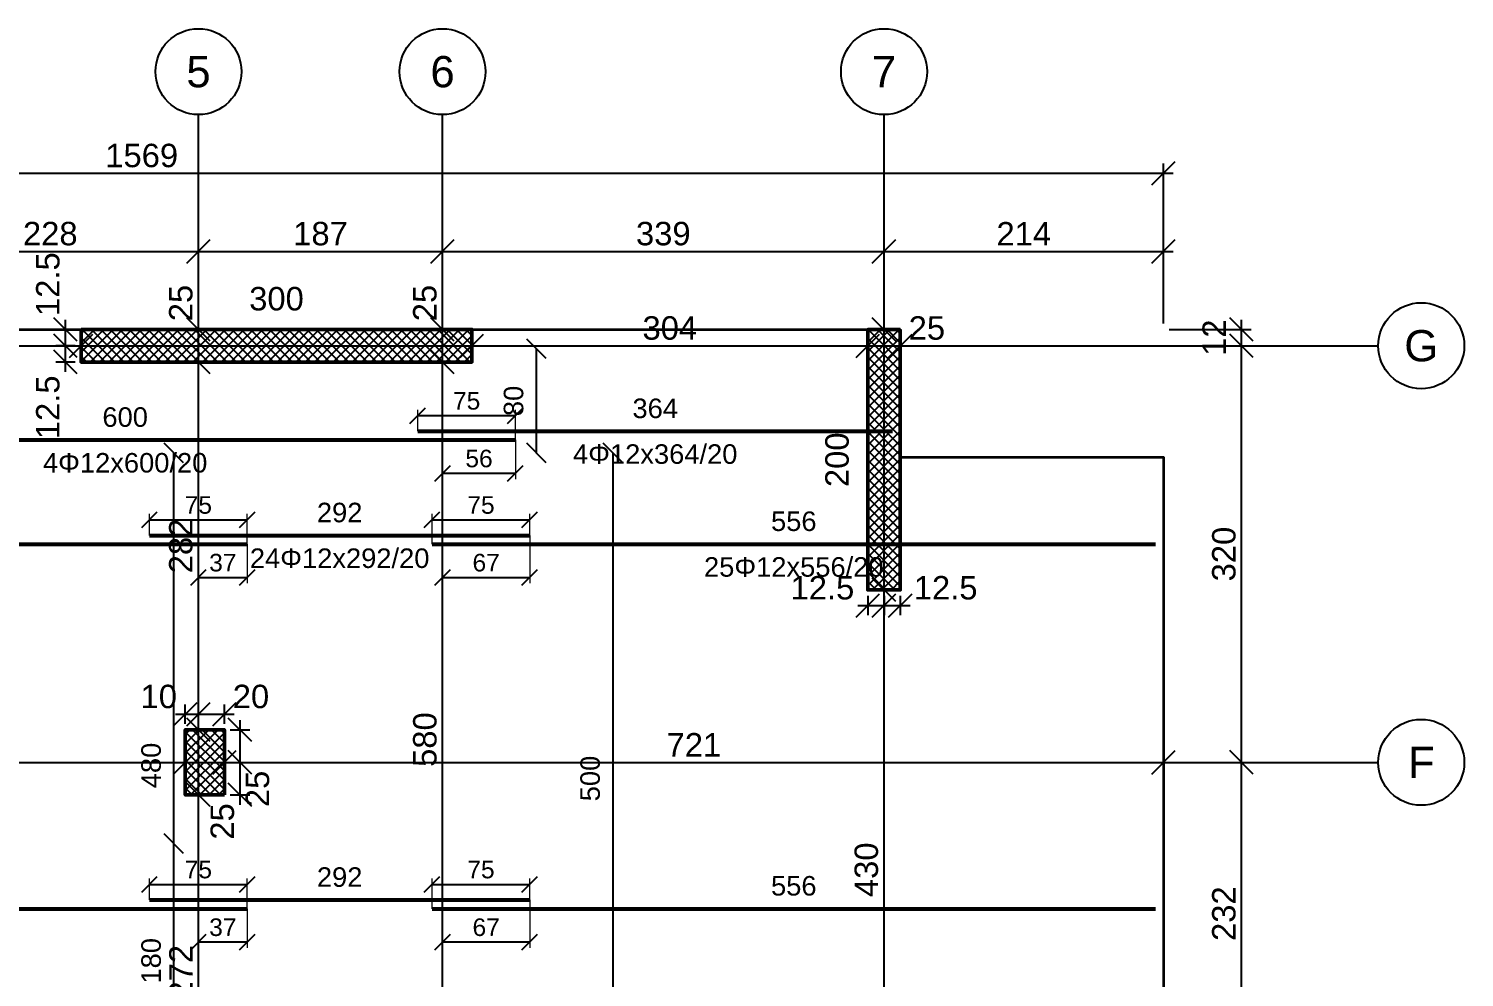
# Model space of a CAD drawing. Header units: millimetres. Extents: x -231 to 4719, y -2977 to 4533.
# Drawn here: x 698 to 1800, y 1070 to 1798 of the extents above; entities that cross this region are included whole.
import ezdxf
from ezdxf.enums import TextEntityAlignment as Align

# ---------------------------------------------------------------- set-up
doc = ezdxf.new("R2010")
doc.units = ezdxf.units.MM
for name, color, linetype, lineweight in [('COLUMN', 4, 'Continuous', 50), ('SLAB', 3, 'Continuous', 35), ('WALL', 1, 'Continuous', 50)]:
    doc.layers.add(name, color=color, linetype=linetype, lineweight=lineweight)
for name, color, linetype in [('FW_AXIS', 7, 'Continuous'), ('FW_COLUMN_HATCH', 8, 'Continuous'), ('FW_DIM', 7, 'Continuous'), ('FW_WALL_HATCH', 8, 'Continuous'), ('REB_BOT_MESH_X', 5, 'Continuous'), ('REB_BOT_MESH_X_AXDIM', 5, 'Continuous'), ('REB_BOT_MESH_X_LAP', 5, 'Continuous'), ('REB_BOT_MESH_X_RANGE', 5, 'Continuous'), ('REB_BOT_MESH_X_TEXT', 5, 'Continuous')]:
    doc.layers.add(name, color=color, linetype=linetype)
doc.styles.add('REBAR_TXT', font='arial.ttf')
doc.styles.get("Standard").update_dxf_attribs({"font": 'arial.ttf'})
doc.dimstyles.new('FW_DIM', dxfattribs={"dimtxt": 18, "dimasz": 9, "dimexe": 7.5, "dimexo": 4.5, "dimgap": 4.5, "dimtad": 1, "dimdec": 0, "dimtxsty": 'Standard', "dimtsz": 9, "dimcen": 2.5, "dimdle": 7.5, "dimclrd": 256, "dimclre": 256, "dimclrt": 7, "dimazin": 3, "dimtfac": 1, "dimtmove": 2, "dimatfit": 3})
doc.dimstyles.new('REBAR LAP', dxfattribs={"dimtxt": 13.5, "dimasz": 2.5, "dimexe": 4.5, "dimexo": 0, "dimgap": 4.5, "dimtad": 1, "dimdec": 0, "dimtxsty": 'Standard', "dimtsz": 6, "dimcen": 2.5, "dimclrd": 6, "dimclre": 6, "dimclrt": 7, "dimazin": 3, "dimtfac": 1, "dimtmove": 2, "dimatfit": 3, "dimlwd": 25, "dimlwe": 18})
doc.dimstyles.new('REBAR M-200', dxfattribs={"dimtxt": 15, "dimasz": 15, "dimexe": 25, "dimexo": 12.5, "dimgap": 10, "dimtad": 1, "dimdec": 0, "dimtxsty": 'Standard', "dimblk": 'NONE', "dimcen": 50, "dimse1": 1, "dimse2": 1, "dimclrd": 6, "dimclre": 6, "dimclrt": 7, "dimazin": 3, "dimtfac": 1, "dimtmove": 2, "dimatfit": 3, "dimldrblk": 'NONE', "dimlwd": 53})
doc.dimstyles.new('REBAR RANGE', dxfattribs={"dimtxt": 15, "dimasz": 2.5, "dimexe": 0, "dimexo": 0, "dimgap": 10, "dimtad": 1, "dimdec": 0, "dimtxsty": 'Standard', "dimtsz": 7.5, "dimcen": 2.5, "dimse1": 1, "dimse2": 1, "dimclrd": 6, "dimclre": 6, "dimclrt": 7, "dimazin": 3, "dimtfac": 1, "dimtmove": 2, "dimatfit": 3, "dimlwd": 25})

# ---------------------------------------------------------------- blocks, each defined once
blk = doc.blocks.new('*D190')
at = {"color": 6, "lineweight": 53}
blk.add_line((271, 1402.4), (865.5, 1402.4), dxfattribs=at)
at = {"layer": 'Defpoints'}
for p in [(271, 1402.4), (271, 1402.4), (865.5, 1402.4)]:
    blk.add_point(p, dxfattribs=at)
at = {"layer": 'REB_BOT_MESH_X', "color": 7, "insert": (568.2, 1419.9), "char_height": 15, "attachment_point": 5}
blk.add_mtext('594', dxfattribs=at)
blk = doc.blocks.new('_NONE')
blk = doc.blocks.new('*D191')
at = {"color": 6, "lineweight": 53}
blk.add_line((790.5, 1409.1), (1082.5, 1409.1), dxfattribs=at)
at = {"layer": 'Defpoints'}
for p in [(790.5, 1409.1), (790.5, 1409.1), (1082.5, 1409.1)]:
    blk.add_point(p, dxfattribs=at)
at = {"layer": 'REB_BOT_MESH_X', "color": 7, "insert": (936.5, 1426.6), "char_height": 15, "attachment_point": 5}
blk.add_mtext('292', dxfattribs=at)
blk = doc.blocks.new('*D192')
at = {"color": 6, "lineweight": 53}
blk.add_line((1007.5, 1402.4), (1563, 1402.4), dxfattribs=at)
at = {"layer": 'Defpoints'}
for p in [(1007.5, 1402.4), (1007.5, 1402.4), (1563, 1402.4)]:
    blk.add_point(p, dxfattribs=at)
at = {"layer": 'REB_BOT_MESH_X', "color": 7, "insert": (1285.2, 1419.9), "char_height": 15, "attachment_point": 5}
blk.add_mtext('556', dxfattribs=at)
blk = doc.blocks.new('_OBLIQUE')
at = {"color": 0, "linetype": 'BYBLOCK'}
blk.add_line((-0.5, -0.5), (0.5, 0.5), dxfattribs=at)
blk = doc.blocks.new('*D193')
at = {"color": 6, "lineweight": 18}
for p, q in [((790.5, 1409.1), (790.5, 1425.6)), ((865.5, 1402.4), (865.5, 1425.6))]:
    blk.add_line(p, q, dxfattribs=at)
at = {"color": 6, "lineweight": 25}
blk.add_line((790.5, 1421.1), (865.5, 1421.1), dxfattribs=at)
at = {"layer": 'Defpoints'}
for p in [(790.5, 1421.1), (790.5, 1409.1), (865.5, 1402.4)]:
    blk.add_point(p, dxfattribs=at)
at = {"layer": 'REB_BOT_MESH_X_LAP', "color": 6, "xscale": 12, "yscale": 12}
for p in [(790.5, 1421.1), (865.5, 1421.1)]:
    blk.add_blockref('_OBLIQUE', p, dxfattribs=at)
at = {"layer": 'REB_BOT_MESH_X_LAP', "color": 7, "insert": (828, 1432.4), "char_height": 13.5, "attachment_point": 5}
blk.add_mtext('75', dxfattribs=at)
blk = doc.blocks.new('*D194')
at = {"color": 6, "lineweight": 18}
for p, q in [((828.1, 1402.4), (828.1, 1372.4)), ((865.5, 1402.4), (865.5, 1372.4))]:
    blk.add_line(p, q, dxfattribs=at)
at = {"color": 6, "lineweight": 25}
blk.add_line((828.1, 1376.9), (865.5, 1376.9), dxfattribs=at)
at = {"layer": 'Defpoints'}
for p in [(828.1, 1402.4), (865.5, 1402.4), (828.1, 1376.9)]:
    blk.add_point(p, dxfattribs=at)
at = {"layer": 'REB_BOT_MESH_X_AXDIM', "color": 6, "xscale": 12, "yscale": 12}
for p in [(828.1, 1376.9), (865.5, 1376.9)]:
    blk.add_blockref('_OBLIQUE', p, dxfattribs=at)
at = {"layer": 'REB_BOT_MESH_X_AXDIM', "color": 7, "insert": (846.8, 1388.1), "char_height": 13.5, "attachment_point": 5}
blk.add_mtext('37', dxfattribs=at)
blk = doc.blocks.new('*D195')
at = {"color": 6, "lineweight": 18}
for p, q in [((1007.5, 1402.4), (1007.5, 1425.6)), ((1082.5, 1409.1), (1082.5, 1425.6))]:
    blk.add_line(p, q, dxfattribs=at)
at = {"color": 6, "lineweight": 25}
blk.add_line((1007.5, 1421.1), (1082.5, 1421.1), dxfattribs=at)
at = {"layer": 'Defpoints'}
for p in [(1007.5, 1421.1), (1007.5, 1402.4), (1082.5, 1409.1)]:
    blk.add_point(p, dxfattribs=at)
at = {"layer": 'REB_BOT_MESH_X_LAP', "color": 6, "xscale": 12, "yscale": 12}
for p in [(1007.5, 1421.1), (1082.5, 1421.1)]:
    blk.add_blockref('_OBLIQUE', p, dxfattribs=at)
at = {"layer": 'REB_BOT_MESH_X_LAP', "color": 7, "insert": (1045, 1432.4), "char_height": 13.5, "attachment_point": 5}
blk.add_mtext('75', dxfattribs=at)
blk = doc.blocks.new('*D196')
at = {"color": 6, "lineweight": 18}
for p, q in [((1015.5, 1409.1), (1015.5, 1372.4)), ((1082.5, 1409.1), (1082.5, 1372.4))]:
    blk.add_line(p, q, dxfattribs=at)
at = {"color": 6, "lineweight": 25}
blk.add_line((1015.5, 1376.9), (1082.5, 1376.9), dxfattribs=at)
at = {"layer": 'Defpoints'}
for p in [(1015.5, 1409.1), (1082.5, 1409.1), (1015.5, 1376.9)]:
    blk.add_point(p, dxfattribs=at)
at = {"layer": 'REB_BOT_MESH_X_AXDIM', "color": 6, "xscale": 12, "yscale": 12}
for p in [(1015.5, 1376.9), (1082.5, 1376.9)]:
    blk.add_blockref('_OBLIQUE', p, dxfattribs=at)
at = {"layer": 'REB_BOT_MESH_X_AXDIM', "color": 7, "insert": (1049, 1388.1), "char_height": 13.5, "attachment_point": 5}
blk.add_mtext('67', dxfattribs=at)
blk = doc.blocks.new('*D201')
at = {"color": 6, "lineweight": 53}
blk.add_line((339, 1122.4), (865.5, 1122.4), dxfattribs=at)
at = {"layer": 'Defpoints'}
for p in [(339, 1122.4), (339, 1122.4), (865.5, 1122.4)]:
    blk.add_point(p, dxfattribs=at)
at = {"layer": 'REB_BOT_MESH_X', "color": 7, "insert": (602.2, 1139.9), "char_height": 15, "attachment_point": 5}
blk.add_mtext('526', dxfattribs=at)
blk = doc.blocks.new('*D202')
at = {"color": 6, "lineweight": 53}
blk.add_line((790.5, 1129.1), (1082.5, 1129.1), dxfattribs=at)
at = {"layer": 'Defpoints'}
for p in [(790.5, 1129.1), (790.5, 1129.1), (1082.5, 1129.1)]:
    blk.add_point(p, dxfattribs=at)
at = {"layer": 'REB_BOT_MESH_X', "color": 7, "insert": (936.5, 1146.6), "char_height": 15, "attachment_point": 5}
blk.add_mtext('292', dxfattribs=at)
blk = doc.blocks.new('*D203')
at = {"color": 6, "lineweight": 53}
blk.add_line((1007.5, 1122.4), (1563, 1122.4), dxfattribs=at)
at = {"layer": 'Defpoints'}
for p in [(1007.5, 1122.4), (1007.5, 1122.4), (1563, 1122.4)]:
    blk.add_point(p, dxfattribs=at)
at = {"layer": 'REB_BOT_MESH_X', "color": 7, "insert": (1285.2, 1139.9), "char_height": 15, "attachment_point": 5}
blk.add_mtext('556', dxfattribs=at)
blk = doc.blocks.new('*D204')
at = {"color": 6, "lineweight": 18}
for p, q in [((790.5, 1129.1), (790.5, 1145.6)), ((865.5, 1122.4), (865.5, 1145.6))]:
    blk.add_line(p, q, dxfattribs=at)
at = {"color": 6, "lineweight": 25}
blk.add_line((790.5, 1141.1), (865.5, 1141.1), dxfattribs=at)
at = {"layer": 'Defpoints'}
for p in [(790.5, 1141.1), (790.5, 1129.1), (865.5, 1122.4)]:
    blk.add_point(p, dxfattribs=at)
at = {"layer": 'REB_BOT_MESH_X_LAP', "color": 6, "xscale": 12, "yscale": 12}
for p in [(790.5, 1141.1), (865.5, 1141.1)]:
    blk.add_blockref('_OBLIQUE', p, dxfattribs=at)
at = {"layer": 'REB_BOT_MESH_X_LAP', "color": 7, "insert": (828, 1152.4), "char_height": 13.5, "attachment_point": 5}
blk.add_mtext('75', dxfattribs=at)
blk = doc.blocks.new('*D205')
at = {"color": 6, "lineweight": 18}
for p, q in [((828.1, 1122.4), (828.1, 1092.4)), ((865.5, 1122.4), (865.5, 1092.4))]:
    blk.add_line(p, q, dxfattribs=at)
at = {"color": 6, "lineweight": 25}
blk.add_line((828.1, 1096.9), (865.5, 1096.9), dxfattribs=at)
at = {"layer": 'Defpoints'}
for p in [(828.1, 1122.4), (865.5, 1122.4), (828.1, 1096.9)]:
    blk.add_point(p, dxfattribs=at)
at = {"layer": 'REB_BOT_MESH_X_AXDIM', "color": 6, "xscale": 12, "yscale": 12}
for p in [(828.1, 1096.9), (865.5, 1096.9)]:
    blk.add_blockref('_OBLIQUE', p, dxfattribs=at)
at = {"layer": 'REB_BOT_MESH_X_AXDIM', "color": 7, "insert": (846.8, 1108.1), "char_height": 13.5, "attachment_point": 5}
blk.add_mtext('37', dxfattribs=at)
blk = doc.blocks.new('*D206')
at = {"color": 6, "lineweight": 18}
for p, q in [((1007.5, 1122.4), (1007.5, 1145.6)), ((1082.5, 1129.1), (1082.5, 1145.6))]:
    blk.add_line(p, q, dxfattribs=at)
at = {"color": 6, "lineweight": 25}
blk.add_line((1007.5, 1141.1), (1082.5, 1141.1), dxfattribs=at)
at = {"layer": 'Defpoints'}
for p in [(1007.5, 1141.1), (1082.5, 1129.1), (1007.5, 1122.4)]:
    blk.add_point(p, dxfattribs=at)
at = {"layer": 'REB_BOT_MESH_X_LAP', "color": 6, "xscale": 12, "yscale": 12}
for p in [(1007.5, 1141.1), (1082.5, 1141.1)]:
    blk.add_blockref('_OBLIQUE', p, dxfattribs=at)
at = {"layer": 'REB_BOT_MESH_X_LAP', "color": 7, "insert": (1045, 1152.4), "char_height": 13.5, "attachment_point": 5}
blk.add_mtext('75', dxfattribs=at)
blk = doc.blocks.new('*D207')
at = {"color": 6, "lineweight": 18}
for p, q in [((1015.5, 1129.1), (1015.5, 1092.4)), ((1082.5, 1129.1), (1082.5, 1092.4))]:
    blk.add_line(p, q, dxfattribs=at)
at = {"color": 6, "lineweight": 25}
blk.add_line((1015.5, 1096.9), (1082.5, 1096.9), dxfattribs=at)
at = {"layer": 'Defpoints'}
for p in [(1015.5, 1129.1), (1082.5, 1129.1), (1015.5, 1096.9)]:
    blk.add_point(p, dxfattribs=at)
at = {"layer": 'REB_BOT_MESH_X_AXDIM', "color": 6, "xscale": 12, "yscale": 12}
for p in [(1015.5, 1096.9), (1082.5, 1096.9)]:
    blk.add_blockref('_OBLIQUE', p, dxfattribs=at)
at = {"layer": 'REB_BOT_MESH_X_AXDIM', "color": 7, "insert": (1049, 1108.1), "char_height": 13.5, "attachment_point": 5}
blk.add_mtext('67', dxfattribs=at)
blk = doc.blocks.new('*D208')
at = {"color": 6, "lineweight": 53}
blk.add_line((472, 1482.4), (1071.5, 1482.4), dxfattribs=at)
at = {"layer": 'Defpoints'}
for p in [(472, 1482.4), (472, 1482.4), (1071.5, 1482.4)]:
    blk.add_point(p, dxfattribs=at)
at = {"layer": 'REB_BOT_MESH_X', "color": 7, "insert": (771.8, 1499.9), "char_height": 15, "attachment_point": 5}
blk.add_mtext('600', dxfattribs=at)
blk = doc.blocks.new('*D209')
at = {"color": 6, "lineweight": 53}
blk.add_line((996.5, 1489.1), (1361, 1489.1), dxfattribs=at)
at = {"layer": 'Defpoints'}
for p in [(996.5, 1489.1), (996.5, 1489.1), (1361, 1489.1)]:
    blk.add_point(p, dxfattribs=at)
at = {"layer": 'REB_BOT_MESH_X', "color": 7, "insert": (1178.8, 1506.6), "char_height": 15, "attachment_point": 5}
blk.add_mtext('364', dxfattribs=at)
blk = doc.blocks.new('*D210')
at = {"color": 6, "lineweight": 18}
for p, q in [((996.5, 1489.1), (996.5, 1505.6)), ((1071.5, 1482.4), (1071.5, 1505.6))]:
    blk.add_line(p, q, dxfattribs=at)
at = {"color": 6, "lineweight": 25}
blk.add_line((996.5, 1501.1), (1071.5, 1501.1), dxfattribs=at)
at = {"layer": 'Defpoints'}
for p in [(996.5, 1501.1), (996.5, 1489.1), (1071.5, 1482.4)]:
    blk.add_point(p, dxfattribs=at)
at = {"layer": 'REB_BOT_MESH_X_LAP', "color": 6, "xscale": 12, "yscale": 12}
for p in [(996.5, 1501.1), (1071.5, 1501.1)]:
    blk.add_blockref('_OBLIQUE', p, dxfattribs=at)
at = {"layer": 'REB_BOT_MESH_X_LAP', "color": 7, "insert": (1034, 1512.4), "char_height": 13.5, "attachment_point": 5}
blk.add_mtext('75', dxfattribs=at)
blk = doc.blocks.new('*D211')
at = {"color": 6, "lineweight": 18}
for p, q in [((1015.5, 1482.4), (1015.5, 1452.4)), ((1071.5, 1482.4), (1071.5, 1452.4))]:
    blk.add_line(p, q, dxfattribs=at)
at = {"color": 6, "lineweight": 25}
blk.add_line((1015.5, 1456.9), (1071.5, 1456.9), dxfattribs=at)
at = {"layer": 'Defpoints'}
for p in [(1015.5, 1482.4), (1071.5, 1482.4), (1015.5, 1456.9)]:
    blk.add_point(p, dxfattribs=at)
at = {"layer": 'REB_BOT_MESH_X_AXDIM', "color": 6, "xscale": 12, "yscale": 12}
for p in [(1015.5, 1456.9), (1071.5, 1456.9)]:
    blk.add_blockref('_OBLIQUE', p, dxfattribs=at)
at = {"layer": 'REB_BOT_MESH_X_AXDIM', "color": 7, "insert": (1043.5, 1468.1), "char_height": 13.5, "attachment_point": 5}
blk.add_mtext('56', dxfattribs=at)
blk = doc.blocks.new('*D254')
at = {"color": 6, "lineweight": 25}
blk.add_line((1146.4, 972.4), (1146.4, 1472.4), dxfattribs=at)
at = {"layer": 'Defpoints'}
for p in [(1146.4, 1472.4), (1146.4, 972.4), (1146.4, 972.4)]:
    blk.add_point(p, dxfattribs=at)
at = {"layer": 'REB_BOT_MESH_X_RANGE', "color": 6, "xscale": 15, "yscale": 15, "rotation": 90}
for p in [(1146.4, 1472.4), (1146.4, 972.4)]:
    blk.add_blockref('_OBLIQUE', p, dxfattribs=at)
at = {"layer": 'REB_BOT_MESH_X_RANGE', "color": 7, "insert": (1128.9, 1222.4), "char_height": 15, "attachment_point": 5, "rotation": 90}
blk.add_mtext('500', dxfattribs=at)
blk = doc.blocks.new('*D255')
at = {"color": 6, "lineweight": 25}
blk.add_line((809.2, 992.4), (809.2, 1472.4), dxfattribs=at)
at = {"layer": 'Defpoints'}
for p in [(809.2, 1472.4), (809.2, 992.4), (809.2, 992.4)]:
    blk.add_point(p, dxfattribs=at)
at = {"layer": 'REB_BOT_MESH_X_RANGE', "color": 6, "xscale": 15, "yscale": 15, "rotation": 90}
for p in [(809.2, 1472.4), (809.2, 992.4)]:
    blk.add_blockref('_OBLIQUE', p, dxfattribs=at)
at = {"layer": 'REB_BOT_MESH_X_RANGE', "color": 7, "insert": (791.8, 1232.4), "char_height": 15, "attachment_point": 5, "rotation": 90}
blk.add_mtext('480', dxfattribs=at)
blk = doc.blocks.new('*D259')
at = {"color": 6, "lineweight": 25}
blk.add_line((809.2, 992.4), (809.2, 1172.4), dxfattribs=at)
at = {"layer": 'Defpoints'}
for p in [(809.2, 1172.4), (809.2, 992.4), (809.2, 992.4)]:
    blk.add_point(p, dxfattribs=at)
at = {"layer": 'REB_BOT_MESH_X_RANGE', "color": 6, "xscale": 15, "yscale": 15, "rotation": 90}
for p in [(809.2, 1172.4), (809.2, 992.4)]:
    blk.add_blockref('_OBLIQUE', p, dxfattribs=at)
at = {"layer": 'REB_BOT_MESH_X_RANGE', "color": 7, "insert": (791.8, 1082.4), "char_height": 15, "attachment_point": 5, "rotation": 90}
blk.add_mtext('180', dxfattribs=at)
blk = doc.blocks.new('*D268')
at = {"color": 6, "lineweight": 25}
blk.add_line((1087.6, 1472.4), (1087.6, 1552.4), dxfattribs=at)
at = {"layer": 'Defpoints'}
for p in [(1087.6, 1552.4), (1087.6, 1472.4), (1087.6, 1472.4)]:
    blk.add_point(p, dxfattribs=at)
at = {"layer": 'REB_BOT_MESH_X_RANGE', "color": 6, "xscale": 15, "yscale": 15, "rotation": 90}
for p in [(1087.6, 1552.4), (1087.6, 1472.4)]:
    blk.add_blockref('_OBLIQUE', p, dxfattribs=at)
at = {"layer": 'REB_BOT_MESH_X_RANGE', "color": 7, "insert": (1070.1, 1512.4), "char_height": 15, "attachment_point": 5, "rotation": 90}
blk.add_mtext('80', dxfattribs=at)
blk = doc.blocks.new('*D285')
for p, q in [((733.5, 1554.8), (718.5, 1554.8)), ((726, 1534.8), (726, 1562.3)), ((733.5, 1542.3), (718.5, 1542.3))]:
    blk.add_line(p, q)
at = {"layer": 'Defpoints'}
for p in [(738, 1554.8), (726, 1542.3), (738, 1542.3)]:
    blk.add_point(p, dxfattribs=at)
at = {"layer": 'FW_DIM', "xscale": 18, "yscale": 18, "rotation": 90}
for p in [(726, 1554.8), (726, 1542.3)]:
    blk.add_blockref('_OBLIQUE', p, dxfattribs=at)
at = {"layer": 'FW_DIM', "color": 7, "insert": (712.5, 1507.5), "char_height": 18, "attachment_point": 5, "rotation": 90}
blk.add_mtext('12.5', dxfattribs=at)
blk = doc.blocks.new('*D286')
for p, q in [((733.5, 1567.3), (718.5, 1567.3)), ((726, 1547.3), (726, 1574.8)), ((733.5, 1554.8), (718.5, 1554.8))]:
    blk.add_line(p, q)
at = {"layer": 'Defpoints'}
for p in [(738, 1567.3), (726, 1554.8), (738, 1554.8)]:
    blk.add_point(p, dxfattribs=at)
at = {"layer": 'FW_DIM', "xscale": 18, "yscale": 18, "rotation": 90}
for p in [(726, 1567.3), (726, 1554.8)]:
    blk.add_blockref('_OBLIQUE', p, dxfattribs=at)
at = {"layer": 'FW_DIM', "color": 7, "insert": (712.5, 1602.1), "char_height": 18, "attachment_point": 5, "rotation": 90}
blk.add_mtext('12.5', dxfattribs=at)
blk = doc.blocks.new('*D295')
for p, q in [((1342, 1362.8), (1342, 1347.8)), ((1354.5, 1362.8), (1354.5, 1347.8)), ((1334.5, 1355.3), (1362, 1355.3))]:
    blk.add_line(p, q)
at = {"layer": 'Defpoints'}
for p in [(1342, 1367.3), (1354.5, 1367.3), (1342, 1355.3)]:
    blk.add_point(p, dxfattribs=at)
at = {"layer": 'FW_DIM', "xscale": 18, "yscale": 18}
for p in [(1342, 1355.3), (1354.5, 1355.3)]:
    blk.add_blockref('_OBLIQUE', p, dxfattribs=at)
at = {"layer": 'FW_DIM', "color": 7, "insert": (1307.2, 1368.8), "char_height": 18, "attachment_point": 5}
blk.add_mtext('12.5', dxfattribs=at)
blk = doc.blocks.new('*D296')
for p, q in [((1354.5, 1362.8), (1354.5, 1347.8)), ((1367, 1362.8), (1367, 1347.8)), ((1347, 1355.3), (1374.5, 1355.3))]:
    blk.add_line(p, q)
at = {"layer": 'Defpoints'}
for p in [(1354.5, 1367.3), (1367, 1367.3), (1354.5, 1355.3)]:
    blk.add_point(p, dxfattribs=at)
at = {"layer": 'FW_DIM', "xscale": 18, "yscale": 18}
for p in [(1354.5, 1355.3), (1367, 1355.3)]:
    blk.add_blockref('_OBLIQUE', p, dxfattribs=at)
at = {"layer": 'FW_DIM', "color": 7, "insert": (1401.8, 1368.8), "char_height": 18, "attachment_point": 5}
blk.add_mtext('12.5', dxfattribs=at)
blk = doc.blocks.new('*D297')
for p, q in [((818, 1264.3), (818, 1279.3)), ((828.1, 1264.3), (828.1, 1279.3)), ((810.5, 1271.8), (835.6, 1271.8))]:
    blk.add_line(p, q)
at = {"layer": 'Defpoints'}
for p in [(818, 1271.8), (818, 1259.8), (828.1, 1259.8)]:
    blk.add_point(p, dxfattribs=at)
at = {"layer": 'FW_DIM', "xscale": 18, "yscale": 18}
for p in [(818, 1271.8), (828.1, 1271.8)]:
    blk.add_blockref('_OBLIQUE', p, dxfattribs=at)
at = {"layer": 'FW_DIM', "color": 7, "insert": (797.6, 1285.3), "char_height": 18, "attachment_point": 5}
blk.add_mtext('10', dxfattribs=at)
blk = doc.blocks.new('*D298')
for p, q in [((828.1, 1264.3), (828.1, 1279.3)), ((848, 1264.3), (848, 1279.3)), ((820.6, 1271.8), (855.5, 1271.8))]:
    blk.add_line(p, q)
at = {"layer": 'Defpoints'}
for p in [(828.1, 1271.8), (828.1, 1259.8), (848, 1259.8)]:
    blk.add_point(p, dxfattribs=at)
at = {"layer": 'FW_DIM', "xscale": 18, "yscale": 18}
for p in [(828.1, 1271.8), (848, 1271.8)]:
    blk.add_blockref('_OBLIQUE', p, dxfattribs=at)
at = {"layer": 'FW_DIM', "color": 7, "insert": (868.4, 1285.3), "char_height": 18, "attachment_point": 5}
blk.add_mtext('20', dxfattribs=at)
blk = doc.blocks.new('*D299')
for p, q in [((852.5, 1234.8), (867.5, 1234.8)), ((860, 1202.3), (860, 1242.3)), ((852.5, 1209.8), (867.5, 1209.8))]:
    blk.add_line(p, q)
at = {"layer": 'Defpoints'}
for p in [(848, 1234.8), (848, 1209.8), (860, 1209.8)]:
    blk.add_point(p, dxfattribs=at)
at = {"layer": 'FW_DIM', "xscale": 18, "yscale": 18, "rotation": 90}
for p in [(860, 1234.8), (860, 1209.8)]:
    blk.add_blockref('_OBLIQUE', p, dxfattribs=at)
at = {"layer": 'FW_DIM', "color": 7, "insert": (846.5, 1189.4), "char_height": 18, "attachment_point": 5, "rotation": 90}
blk.add_mtext('25', dxfattribs=at)
blk = doc.blocks.new('*D300')
for p, q in [((852.5, 1259.8), (867.5, 1259.8)), ((860, 1227.3), (860, 1267.3)), ((852.5, 1234.8), (867.5, 1234.8))]:
    blk.add_line(p, q)
at = {"layer": 'Defpoints'}
for p in [(848, 1259.8), (848, 1234.8), (860, 1234.8)]:
    blk.add_point(p, dxfattribs=at)
at = {"layer": 'FW_DIM', "xscale": 18, "yscale": 18, "rotation": 90}
for p in [(860, 1259.8), (860, 1234.8)]:
    blk.add_blockref('_OBLIQUE', p, dxfattribs=at)
at = {"layer": 'FW_DIM', "color": 7, "insert": (873.5, 1214.4), "char_height": 18, "attachment_point": 5, "rotation": 90}
blk.add_mtext('25', dxfattribs=at)
blk = doc.blocks.new('*D336')
for p, q in [((257.5, 1234.8), (825.5, 1234.8)), ((265, 1239.3), (265, 1242.3)), ((818, 1239.3), (818, 1242.3))]:
    blk.add_line(p, q)
at = {"layer": 'Defpoints'}
for p in [(265, 1234.8), (265, 1234.8), (818, 1234.8)]:
    blk.add_point(p, dxfattribs=at)
at = {"layer": 'FW_DIM', "xscale": 18, "yscale": 18}
for p in [(265, 1234.8), (818, 1234.8)]:
    blk.add_blockref('_OBLIQUE', p, dxfattribs=at)
at = {"layer": 'FW_DIM', "color": 7, "insert": (541.5, 1248.3), "char_height": 18, "attachment_point": 5}
blk.add_mtext('553', dxfattribs=at)
blk = doc.blocks.new('*D337')
for p, q in [((810.5, 1234.8), (855.5, 1234.8)), ((818, 1239.3), (818, 1242.3)), ((848, 1239.3), (848, 1242.3))]:
    blk.add_line(p, q)
at = {"layer": 'Defpoints'}
for p in [(818, 1234.8), (818, 1234.8), (848, 1234.8)]:
    blk.add_point(p, dxfattribs=at)
at = {"layer": 'FW_DIM', "xscale": 18, "yscale": 18}
for p in [(818, 1234.8), (848, 1234.8)]:
    blk.add_blockref('_OBLIQUE', p, dxfattribs=at)
blk = doc.blocks.new('*D338')
for p, q in [((840.5, 1234.8), (1576.5, 1234.8)), ((848, 1239.3), (848, 1242.3)), ((1569, 1239.3), (1569, 1242.3))]:
    blk.add_line(p, q)
at = {"layer": 'Defpoints'}
for p in [(848, 1234.8), (848, 1234.8), (1569, 1234.8)]:
    blk.add_point(p, dxfattribs=at)
at = {"layer": 'FW_DIM', "xscale": 18, "yscale": 18}
for p in [(848, 1234.8), (1569, 1234.8)]:
    blk.add_blockref('_OBLIQUE', p, dxfattribs=at)
at = {"layer": 'FW_DIM', "color": 7, "insert": (1208.5, 1248.3), "char_height": 18, "attachment_point": 5}
blk.add_mtext('721', dxfattribs=at)
blk = doc.blocks.new('*D340')
for p, q in [((484.5, 1554.8), (745.5, 1554.8)), ((492, 1559.3), (492, 1562.3)), ((738, 1559.3), (738, 1562.3))]:
    blk.add_line(p, q)
at = {"layer": 'Defpoints'}
for p in [(492, 1554.8), (492, 1554.8), (738, 1554.8)]:
    blk.add_point(p, dxfattribs=at)
at = {"layer": 'FW_DIM', "xscale": 18, "yscale": 18}
for p in [(492, 1554.8), (738, 1554.8)]:
    blk.add_blockref('_OBLIQUE', p, dxfattribs=at)
at = {"layer": 'FW_DIM', "color": 7, "insert": (615, 1568.3), "char_height": 18, "attachment_point": 5}
blk.add_mtext('246', dxfattribs=at)
blk = doc.blocks.new('*D341')
for p, q in [((730.5, 1554.8), (1045.5, 1554.8)), ((738, 1559.3), (738, 1562.3)), ((1038, 1559.3), (1038, 1562.3))]:
    blk.add_line(p, q)
at = {"layer": 'Defpoints'}
for p in [(738, 1554.8), (738, 1554.8), (1038, 1554.8)]:
    blk.add_point(p, dxfattribs=at)
at = {"layer": 'FW_DIM', "xscale": 18, "yscale": 18}
for p in [(738, 1554.8), (1038, 1554.8)]:
    blk.add_blockref('_OBLIQUE', p, dxfattribs=at)
at = {"layer": 'FW_DIM', "color": 7, "insert": (888, 1590.8), "char_height": 18, "attachment_point": 5}
blk.add_mtext('300', dxfattribs=at)
blk = doc.blocks.new('*D342')
for p, q in [((1030.5, 1554.8), (1349.5, 1554.8)), ((1038, 1559.3), (1038, 1562.3)), ((1342, 1559.3), (1342, 1562.3))]:
    blk.add_line(p, q)
at = {"layer": 'Defpoints'}
for p in [(1038, 1554.8), (1038, 1554.8), (1342, 1554.8)]:
    blk.add_point(p, dxfattribs=at)
at = {"layer": 'FW_DIM', "xscale": 18, "yscale": 18}
for p in [(1038, 1554.8), (1342, 1554.8)]:
    blk.add_blockref('_OBLIQUE', p, dxfattribs=at)
at = {"layer": 'FW_DIM', "color": 7, "insert": (1190, 1568.3), "char_height": 18, "attachment_point": 5}
blk.add_mtext('304', dxfattribs=at)
blk = doc.blocks.new('*D343')
for p, q in [((1334.5, 1554.8), (1374.5, 1554.8)), ((1342, 1559.3), (1342, 1562.3)), ((1367, 1559.3), (1367, 1562.3))]:
    blk.add_line(p, q)
at = {"layer": 'Defpoints'}
for p in [(1342, 1554.8), (1342, 1554.8), (1367, 1554.8)]:
    blk.add_point(p, dxfattribs=at)
at = {"layer": 'FW_DIM', "xscale": 18, "yscale": 18}
for p in [(1342, 1554.8), (1367, 1554.8)]:
    blk.add_blockref('_OBLIQUE', p, dxfattribs=at)
at = {"layer": 'FW_DIM', "color": 7, "insert": (1387.4, 1568.3), "char_height": 18, "attachment_point": 5}
blk.add_mtext('25', dxfattribs=at)
blk = doc.blocks.new('*D366')
for p, q in [((828.1, 929.8), (828.1, 1217.3)), ((823.6, 1209.8), (820.6, 1209.8)), ((823.6, 937.3), (820.6, 937.3))]:
    blk.add_line(p, q)
at = {"layer": 'Defpoints'}
for p in [(828.1, 1209.8), (828.1, 937.3), (828.1, 937.3)]:
    blk.add_point(p, dxfattribs=at)
at = {"layer": 'FW_DIM', "xscale": 18, "yscale": 18, "rotation": 90}
for p in [(828.1, 1209.8), (828.1, 937.3)]:
    blk.add_blockref('_OBLIQUE', p, dxfattribs=at)
at = {"layer": 'FW_DIM', "color": 7, "insert": (814.6, 1073.6), "char_height": 18, "attachment_point": 5, "rotation": 90}
blk.add_mtext('272', dxfattribs=at)
blk = doc.blocks.new('*D367')
for p, q in [((823.6, 1259.8), (820.6, 1259.8)), ((828.1, 1202.3), (828.1, 1267.3)), ((823.6, 1209.8), (820.6, 1209.8))]:
    blk.add_line(p, q)
at = {"layer": 'Defpoints'}
for p in [(828.1, 1259.8), (828.1, 1209.8), (828.1, 1209.8)]:
    blk.add_point(p, dxfattribs=at)
at = {"layer": 'FW_DIM', "xscale": 18, "yscale": 18, "rotation": 90}
for p in [(828.1, 1259.8), (828.1, 1209.8)]:
    blk.add_blockref('_OBLIQUE', p, dxfattribs=at)
blk = doc.blocks.new('*D368')
for p, q in [((828.1, 1252.3), (828.1, 1549.8)), ((823.6, 1542.3), (820.6, 1542.3)), ((823.6, 1259.8), (820.6, 1259.8))]:
    blk.add_line(p, q)
at = {"layer": 'Defpoints'}
for p in [(828.1, 1542.3), (828.1, 1259.8), (828.1, 1259.8)]:
    blk.add_point(p, dxfattribs=at)
at = {"layer": 'FW_DIM', "xscale": 18, "yscale": 18, "rotation": 90}
for p in [(828.1, 1542.3), (828.1, 1259.8)]:
    blk.add_blockref('_OBLIQUE', p, dxfattribs=at)
at = {"layer": 'FW_DIM', "color": 7, "insert": (814.6, 1401), "char_height": 18, "attachment_point": 5, "rotation": 90}
blk.add_mtext('282', dxfattribs=at)
blk = doc.blocks.new('*D369')
for p, q in [((823.6, 1567.2), (820.6, 1567.2)), ((828.1, 1534.8), (828.1, 1574.7)), ((823.6, 1542.3), (820.6, 1542.3))]:
    blk.add_line(p, q)
at = {"layer": 'Defpoints'}
for p in [(828.1, 1567.2), (828.1, 1542.3), (828.1, 1542.3)]:
    blk.add_point(p, dxfattribs=at)
at = {"layer": 'FW_DIM', "xscale": 18, "yscale": 18, "rotation": 90}
for p in [(828.1, 1567.2), (828.1, 1542.3)]:
    blk.add_blockref('_OBLIQUE', p, dxfattribs=at)
at = {"layer": 'FW_DIM', "color": 7, "insert": (814.6, 1587.6), "char_height": 18, "attachment_point": 5, "rotation": 90}
blk.add_mtext('25', dxfattribs=at)
blk = doc.blocks.new('*D373')
for p, q in [((1015.5, 954.8), (1015.5, 1549.8)), ((1011, 1542.3), (1008, 1542.3)), ((1011, 962.3), (1008, 962.3))]:
    blk.add_line(p, q)
at = {"layer": 'Defpoints'}
for p in [(1015.5, 1542.3), (1015.5, 962.3), (1015.5, 962.3)]:
    blk.add_point(p, dxfattribs=at)
at = {"layer": 'FW_DIM', "xscale": 18, "yscale": 18, "rotation": 90}
for p in [(1015.5, 1542.3), (1015.5, 962.3)]:
    blk.add_blockref('_OBLIQUE', p, dxfattribs=at)
at = {"layer": 'FW_DIM', "color": 7, "insert": (1002, 1252.3), "char_height": 18, "attachment_point": 5, "rotation": 90}
blk.add_mtext('580', dxfattribs=at)
blk = doc.blocks.new('*D374')
for p, q in [((1011, 1567.2), (1008, 1567.2)), ((1015.5, 1534.8), (1015.5, 1574.7)), ((1011, 1542.3), (1008, 1542.3))]:
    blk.add_line(p, q)
at = {"layer": 'Defpoints'}
for p in [(1015.5, 1567.2), (1015.5, 1542.3), (1015.5, 1542.3)]:
    blk.add_point(p, dxfattribs=at)
at = {"layer": 'FW_DIM', "xscale": 18, "yscale": 18, "rotation": 90}
for p in [(1015.5, 1567.2), (1015.5, 1542.3)]:
    blk.add_blockref('_OBLIQUE', p, dxfattribs=at)
at = {"layer": 'FW_DIM', "color": 7, "insert": (1002, 1587.6), "char_height": 18, "attachment_point": 5, "rotation": 90}
blk.add_mtext('25', dxfattribs=at)
blk = doc.blocks.new('*D380')
for p, q in [((1350, 1367.3), (1347, 1367.3)), ((1354.5, 929.9), (1354.5, 1374.8)), ((1350, 937.4), (1347, 937.4))]:
    blk.add_line(p, q)
at = {"layer": 'Defpoints'}
for p in [(1354.5, 1367.3), (1354.5, 937.4), (1354.5, 937.4)]:
    blk.add_point(p, dxfattribs=at)
at = {"layer": 'FW_DIM', "xscale": 18, "yscale": 18, "rotation": 90}
for p in [(1354.5, 1367.3), (1354.5, 937.4)]:
    blk.add_blockref('_OBLIQUE', p, dxfattribs=at)
at = {"layer": 'FW_DIM', "color": 7, "insert": (1341, 1152.3), "char_height": 18, "attachment_point": 5, "rotation": 90}
blk.add_mtext('430', dxfattribs=at)
blk = doc.blocks.new('*D381')
for p, q in [((1350, 1567.2), (1347, 1567.2)), ((1354.5, 1359.8), (1354.5, 1574.7)), ((1350, 1367.3), (1347, 1367.3))]:
    blk.add_line(p, q)
at = {"layer": 'Defpoints'}
for p in [(1354.5, 1567.2), (1354.5, 1367.3), (1354.5, 1367.3)]:
    blk.add_point(p, dxfattribs=at)
at = {"layer": 'FW_DIM', "xscale": 18, "yscale": 18, "rotation": 90}
for p in [(1354.5, 1567.2), (1354.5, 1367.3)]:
    blk.add_blockref('_OBLIQUE', p, dxfattribs=at)
at = {"layer": 'FW_DIM', "color": 7, "insert": (1318.5, 1467.2), "char_height": 18, "attachment_point": 5, "rotation": 90}
blk.add_mtext('200', dxfattribs=at)
blk = doc.blocks.new('*D386')
for p, q in [((600.5, 1571.8), (600.5, 1634.8)), ((828.1, 1571.8), (828.1, 1634.8)), ((593, 1627.3), (835.6, 1627.3))]:
    blk.add_line(p, q)
at = {"layer": 'Defpoints'}
for p in [(600.5, 1627.3), (600.5, 1567.3), (828.1, 1567.3)]:
    blk.add_point(p, dxfattribs=at)
at = {"layer": 'FW_DIM', "xscale": 18, "yscale": 18}
for p in [(600.5, 1627.3), (828.1, 1627.3)]:
    blk.add_blockref('_OBLIQUE', p, dxfattribs=at)
at = {"layer": 'FW_DIM', "color": 7, "insert": (714.3, 1640.8), "char_height": 18, "attachment_point": 5}
blk.add_mtext('228', dxfattribs=at)
blk = doc.blocks.new('*D387')
for p, q in [((828.1, 1571.8), (828.1, 1634.8)), ((1015.5, 1571.8), (1015.5, 1634.8)), ((820.6, 1627.3), (1023, 1627.3))]:
    blk.add_line(p, q)
at = {"layer": 'Defpoints'}
for p in [(828.1, 1627.3), (828.1, 1567.3), (1015.5, 1567.3)]:
    blk.add_point(p, dxfattribs=at)
at = {"layer": 'FW_DIM', "xscale": 18, "yscale": 18}
for p in [(828.1, 1627.3), (1015.5, 1627.3)]:
    blk.add_blockref('_OBLIQUE', p, dxfattribs=at)
at = {"layer": 'FW_DIM', "color": 7, "insert": (921.8, 1640.8), "char_height": 18, "attachment_point": 5}
blk.add_mtext('187', dxfattribs=at)
blk = doc.blocks.new('*D388')
for p, q in [((1015.5, 1571.8), (1015.5, 1634.8)), ((1354.5, 1571.8), (1354.5, 1634.8)), ((1008, 1627.3), (1362, 1627.3))]:
    blk.add_line(p, q)
at = {"layer": 'Defpoints'}
for p in [(1015.5, 1627.3), (1015.5, 1567.3), (1354.5, 1567.3)]:
    blk.add_point(p, dxfattribs=at)
at = {"layer": 'FW_DIM', "xscale": 18, "yscale": 18}
for p in [(1015.5, 1627.3), (1354.5, 1627.3)]:
    blk.add_blockref('_OBLIQUE', p, dxfattribs=at)
at = {"layer": 'FW_DIM', "color": 7, "insert": (1185, 1640.8), "char_height": 18, "attachment_point": 5}
blk.add_mtext('339', dxfattribs=at)
blk = doc.blocks.new('*D389')
for p, q in [((1354.5, 1571.8), (1354.5, 1634.8)), ((1569, 1571.8), (1569, 1634.8)), ((1347, 1627.3), (1576.5, 1627.3))]:
    blk.add_line(p, q)
at = {"layer": 'Defpoints'}
for p in [(1354.5, 1627.3), (1354.5, 1567.3), (1569, 1567.3)]:
    blk.add_point(p, dxfattribs=at)
at = {"layer": 'FW_DIM', "xscale": 18, "yscale": 18}
for p in [(1354.5, 1627.3), (1569, 1627.3)]:
    blk.add_blockref('_OBLIQUE', p, dxfattribs=at)
at = {"layer": 'FW_DIM', "color": 7, "insert": (1461.8, 1640.8), "char_height": 18, "attachment_point": 5}
blk.add_mtext('214', dxfattribs=at)
blk = doc.blocks.new('*D398')
for p, q in [((-7.5, 1687.3), (1576.5, 1687.3)), ((0, 1571.8), (0, 1694.8)), ((1569, 1571.8), (1569, 1694.8))]:
    blk.add_line(p, q)
at = {"layer": 'Defpoints'}
for p in [(0, 1687.3), (0, 1567.3), (1569, 1567.3)]:
    blk.add_point(p, dxfattribs=at)
at = {"layer": 'FW_DIM', "xscale": 18, "yscale": 18}
for p in [(0, 1687.3), (1569, 1687.3)]:
    blk.add_blockref('_OBLIQUE', p, dxfattribs=at)
at = {"layer": 'FW_DIM', "color": 7, "insert": (784.5, 1700.8), "char_height": 18, "attachment_point": 5}
blk.add_mtext('1569', dxfattribs=at)
blk = doc.blocks.new('*D412')
for p, q in [((1573.5, 1234.8), (1636.5, 1234.8)), ((1629, 994.9), (1629, 1242.3)), ((1573.5, 1002.4), (1636.5, 1002.4))]:
    blk.add_line(p, q)
at = {"layer": 'Defpoints'}
for p in [(1569, 1234.8), (1569, 1002.4), (1629, 1002.4)]:
    blk.add_point(p, dxfattribs=at)
at = {"layer": 'FW_DIM', "xscale": 18, "yscale": 18, "rotation": 90}
for p in [(1629, 1234.8), (1629, 1002.4)]:
    blk.add_blockref('_OBLIQUE', p, dxfattribs=at)
at = {"layer": 'FW_DIM', "color": 7, "insert": (1615.5, 1118.6), "char_height": 18, "attachment_point": 5, "rotation": 90}
blk.add_mtext('232', dxfattribs=at)
blk = doc.blocks.new('*D413')
for p, q in [((1573.5, 1554.8), (1636.5, 1554.8)), ((1629, 1227.3), (1629, 1562.3)), ((1573.5, 1234.8), (1636.5, 1234.8))]:
    blk.add_line(p, q)
at = {"layer": 'Defpoints'}
for p in [(1569, 1554.8), (1569, 1234.8), (1629, 1234.8)]:
    blk.add_point(p, dxfattribs=at)
at = {"layer": 'FW_DIM', "xscale": 18, "yscale": 18, "rotation": 90}
for p in [(1629, 1554.8), (1629, 1234.8)]:
    blk.add_blockref('_OBLIQUE', p, dxfattribs=at)
at = {"layer": 'FW_DIM', "color": 7, "insert": (1615.5, 1394.8), "char_height": 18, "attachment_point": 5, "rotation": 90}
blk.add_mtext('320', dxfattribs=at)
blk = doc.blocks.new('*D414')
for p, q in [((1573.5, 1567.3), (1636.5, 1567.3)), ((1629, 1547.3), (1629, 1574.8)), ((1573.5, 1554.8), (1636.5, 1554.8))]:
    blk.add_line(p, q)
at = {"layer": 'Defpoints'}
for p in [(1569, 1567.3), (1569, 1554.8), (1629, 1554.8)]:
    blk.add_point(p, dxfattribs=at)
at = {"layer": 'FW_DIM', "xscale": 18, "yscale": 18, "rotation": 90}
for p in [(1629, 1567.3), (1629, 1554.8)]:
    blk.add_blockref('_OBLIQUE', p, dxfattribs=at)
at = {"layer": 'FW_DIM', "color": 7, "insert": (1608, 1561), "char_height": 18, "attachment_point": 5, "rotation": 90}
blk.add_mtext('12', dxfattribs=at)

msp = doc.modelspace()

# ---------------------------------------------------------------- hatches: boundary and pattern name
at = {"layer": 'FW_COLUMN_HATCH'}
h = msp.add_hatch(dxfattribs=at)
h.set_pattern_fill('ANSI37', scale=1.6)
h.paths.add_polyline_path([(848, 1209.8), (818, 1209.8), (818, 1259.8), (848, 1259.8), (848, 1209.8)])
at = {"layer": 'FW_WALL_HATCH'}
h = msp.add_hatch(dxfattribs=at)
h.set_pattern_fill('ANSI37', scale=1.6)
h.paths.add_polyline_path([(738, 1542.3), (738, 1567.3), (1038, 1567.3), (1038, 1542.3), (738, 1542.3)])
h = msp.add_hatch(dxfattribs=at)
h.set_pattern_fill('ANSI37', scale=1.6)
h.paths.add_polyline_path([(1367, 1567.2), (1367, 1367.3), (1342, 1367.3), (1342, 1567.2), (1367, 1567.2)])

# ---------------------------------------------------------------- linework, layer by layer
at = {"layer": 'COLUMN'}
msp.add_lwpolyline([(848, 1209.8), (818, 1209.8), (818, 1259.8), (848, 1259.8)], close=True, dxfattribs=at)
at = {"layer": 'FW_AXIS', "linetype": 'CONTINUOUS'}
for p, q in [((828.1, 1567.3), (828.1, 1732.3)), ((1015.5, 1567.3), (1015.5, 1732.3)), ((1354.5, 1567.3), (1354.5, 1732.3)), ((1569, 1554.8), (1734, 1554.8)), ((1569, 1234.8), (1734, 1234.8))]:
    msp.add_line(p, q, dxfattribs=at)
at = {"layer": 'FW_AXIS', "color": 8}
for p, q in [((828.1, -22.7), (828.1, 1567.3)), ((1015.5, -22.7), (1015.5, 1567.3)), ((1354.5, -22.7), (1354.5, 1567.3)), ((0, 1554.8), (1569, 1554.8)), ((0, 1234.8), (1569, 1234.8))]:
    msp.add_line(p, q, dxfattribs=at)
at = {"layer": 'FW_AXIS'}
for centre in [(828.1, 1765.3), (1015.5, 1765.3), (1354.5, 1765.3), (1767, 1554.8), (1767, 1234.8)]:
    msp.add_circle(centre, 33, dxfattribs=at)
at = {"layer": 'SLAB'}
msp.add_lwpolyline([(467, 1567.3), (1367, 1567.2), (1367, 1469.3), (1569, 1469.3), (1569, 965.3), (1367, 965.3), (1367, 579.3), (1569, 579.3), (1569, 75.3), (1367, 75.3), (1367, -22.7), (147, 0), (147, 97.9), (0, 97.9), (0, 864.3), (202.2, 864.3), (202.2, 903), (354.9, 1159.9), (265, 1159.9), (265, 1469.2), (467, 1469.2), (467, 1567.3)], dxfattribs=at)
at = {"layer": 'WALL'}
for points in [[(738, 1567.3), (1038, 1567.3), (1038, 1542.3), (738, 1542.3)], [(1367, 1567.2), (1342, 1567.2), (1342, 1367.3), (1367, 1367.3)]]:
    msp.add_lwpolyline(points, close=True, dxfattribs=at)

# ---------------------------------------------------------------- texts
at = {"layer": 'FW_AXIS', "color": 7, "style": 'REBAR_TXT'}
for s, p in [('5', (828.1, 1765.3)), ('6', (1015.5, 1765.3)), ('7', (1354.5, 1765.3)), ('G', (1767, 1554.8)), ('F', (1767, 1234.8))]:
    msp.add_text(s, height=24, dxfattribs=at).set_placement(p, align=Align.MIDDLE_CENTER)
at = {"layer": 'REB_BOT_MESH_X_TEXT', "color": 7, "style": 'REBAR_TXT'}
for s, p in [('4Φ12x364/20', (1178.8, 1479.1)), ('4Φ12x600/20', (771.8, 1472.4)), ('24Φ12x292/20', (936.5, 1399.1)), ('25Φ12x556/20', (1285.2, 1392.4))]:
    msp.add_text(s, height=15, dxfattribs=at).set_placement(p, align=Align.TOP_CENTER)

# ---------------------------------------------------------------- dimensions: what is measured, and where the dimension line sits
at = {"layer": 'FW_DIM'}
for base, p1, p2, picture, middle in [((0, 1687.3), (0, 1567.3), (1569, 1567.3), '*D398', (784.5, 1700.8)), ((600.5, 1627.3), (600.5, 1567.3), (828.1, 1567.3), '*D386', (714.3, 1640.8)), ((828.1, 1627.3), (828.1, 1567.3), (1015.5, 1567.3), '*D387', (921.8, 1640.8)), ((1015.5, 1627.3), (1015.5, 1567.3), (1354.5, 1567.3), '*D388', (1185, 1640.8)), ((1354.5, 1627.2938491), (1354.5, 1567.2938491), (1569, 1567.2938491), '*D389', (1461.75, 1640.7938491))]:
    dim = msp.add_linear_dim(base=base, p1=p1, p2=p2, dimstyle='FW_DIM', dxfattribs=at)
    dim.commit()
    dim.dimension.update_dxf_attribs({"geometry": picture, "text_midpoint": middle})
for base, p1, p2, text, picture, middle in [((726, 1554.8), (738, 1554.8), (738, 1567.3), '12.5', '*D286', (712.5, 1602.1)), ((828.1, 1542.3), (828.1, 1542.3), (828.1, 1567.2), '25', '*D369', (814.6, 1587.6)), ((1015.5, 1542.3), (1015.5, 1542.3), (1015.5, 1567.2), '25', '*D374', (1002, 1587.6)), ((1354.5, 1367.3), (1354.5, 1367.3), (1354.5, 1567.2), '200', '*D381', (1318.5, 1467.2)), ((726, 1542.3), (738, 1542.3), (738, 1554.8), '12.5', '*D285', (712.5, 1507.5)), ((828.1, 1259.8), (828.1, 1259.8), (828.1, 1542.3), '282', '*D368', (814.6, 1401)), ((1015.5, 962.3), (1015.5, 962.3), (1015.5, 1542.3), '580', '*D373', (1002, 1252.3)), ((1354.5, 937.4), (1354.5, 937.4), (1354.5, 1367.3), '430', '*D380', (1341, 1152.3)), ((828.1, 1209.8), (828.1, 1209.8), (828.1, 1259.8), ' ', '*D367', (828.1, 1234.8)), ((860, 1234.8), (848, 1234.8), (848, 1259.8), '25', '*D300', (873.5, 1214.4)), ((860, 1209.8), (848, 1209.8), (848, 1234.8), '25', '*D299', (846.5, 1189.4)), ((828.1, 937.3), (828.1, 937.3), (828.1, 1209.8), '272', '*D366', (814.6, 1073.6))]:
    dim = msp.add_linear_dim(base=base, p1=p1, p2=p2, angle=90, text=text, dimstyle='FW_DIM', override={"dimtmove": 2}, dxfattribs=at)
    dim.commit()
    dim.dimension.update_dxf_attribs({"geometry": picture, "text_midpoint": middle, "dimtype": 160})
for base, p1, p2, text, picture, middle in [((738, 1554.8), (738, 1554.8), (1038, 1554.8), '300', '*D341', (888, 1590.8)), ((492, 1554.8), (492, 1554.8), (738, 1554.8), '246', '*D340', (615, 1568.3)), ((1038, 1554.8), (1038, 1554.8), (1342, 1554.8), '304', '*D342', (1190, 1568.3)), ((1342, 1554.8), (1342, 1554.8), (1367, 1554.8), '25', '*D343', (1387.4, 1568.3)), ((1342, 1355.3), (1342, 1367.3), (1354.5, 1367.3), '12.5', '*D295', (1307.2, 1368.8)), ((1354.5, 1355.3), (1354.5, 1367.3), (1367, 1367.3), '12.5', '*D296', (1401.8, 1368.8)), ((818, 1271.8), (818, 1259.8), (828.1, 1259.8), '10', '*D297', (797.6, 1285.3)), ((828.1, 1271.8), (828.1, 1259.8), (848, 1259.8), '20', '*D298', (868.4, 1285.3)), ((265, 1234.8), (265, 1234.8), (818, 1234.8), '553', '*D336', (541.5, 1248.3)), ((848, 1234.8), (848, 1234.8), (1569, 1234.8), '721', '*D338', (1208.5, 1248.3)), ((818, 1234.8), (818, 1234.8), (848, 1234.8), ' ', '*D337', (833, 1234.8))]:
    dim = msp.add_linear_dim(base=base, p1=p1, p2=p2, text=text, dimstyle='FW_DIM', override={"dimtmove": 2}, dxfattribs=at)
    dim.commit()
    dim.dimension.update_dxf_attribs({"geometry": picture, "text_midpoint": middle, "dimtype": 160})
for base, p1, p2, picture, middle in [((1629.0398754, 1554.8), (1569.0398754, 1554.8), (1569.0398754, 1567.3), '*D414', (1608.0398754, 1561.05)), ((1629, 1234.8), (1569, 1234.8), (1569, 1554.8), '*D413', (1615.5, 1394.8)), ((1629, 1002.4), (1569, 1002.4), (1569, 1234.8), '*D412', (1615.5, 1118.6))]:
    dim = msp.add_linear_dim(base=base, p1=p1, p2=p2, angle=90, dimstyle='FW_DIM', dxfattribs=at)
    dim.commit()
    dim.dimension.update_dxf_attribs({"geometry": picture, "text_midpoint": middle})
at = {"layer": 'REB_BOT_MESH_X'}
for base, p1, p2, picture, middle in [((996.5, 1489.1425474), (996.5, 1489.1425474), (1361, 1489.1425474), '*D209', (1178.75, 1506.6425474)), ((472, 1482.3925474), (472, 1482.3925474), (1071.5, 1482.3925474), '*D208', (771.75, 1499.8925474)), ((790.5, 1409.1), (790.5, 1409.1), (1082.5, 1409.1), '*D191', (936.5, 1426.6)), ((271, 1402.3925474), (271, 1402.3925474), (865.5, 1402.3925474), '*D190', (568.25, 1419.8925474)), ((1007.5, 1402.3925474), (1007.5, 1402.3925474), (1563, 1402.3925474), '*D192', (1285.25, 1419.8925474)), ((339, 1122.3925474), (339, 1122.3925474), (865.5, 1122.3925474), '*D201', (602.25, 1139.8925474)), ((790.5, 1129.1), (790.5, 1129.1), (1082.5, 1129.1), '*D202', (936.5, 1146.6)), ((1007.5, 1122.3925474), (1007.5, 1122.3925474), (1563, 1122.3925474), '*D203', (1285.25, 1139.8925474))]:
    dim = msp.add_linear_dim(base=base, p1=p1, p2=p2, dimstyle='REBAR M-200', dxfattribs=at)
    dim.commit()
    dim.dimension.update_dxf_attribs({"geometry": picture, "text_midpoint": middle})
at = {"layer": 'REB_BOT_MESH_X_AXDIM'}
for base, p1, p2, picture, middle in [((1015.5, 1456.9), (1015.5, 1482.4), (1071.5, 1482.4), '*D211', (1043.5, 1468.1)), ((828.1, 1376.9), (828.1, 1402.4), (865.5, 1402.4), '*D194', (846.8, 1388.1)), ((1015.5, 1376.9), (1015.5, 1409.1), (1082.5, 1409.1), '*D196', (1049, 1388.1)), ((1015.5, 1096.9), (1015.5, 1129.1), (1082.5, 1129.1), '*D207', (1049, 1108.1)), ((828.1, 1096.9), (828.1, 1122.4), (865.5, 1122.4), '*D205', (846.8, 1108.1))]:
    dim = msp.add_linear_dim(base=base, p1=p1, p2=p2, dimstyle='REBAR LAP', dxfattribs=at)
    dim.commit()
    dim.dimension.update_dxf_attribs({"geometry": picture, "text_midpoint": middle})
at = {"layer": 'REB_BOT_MESH_X_LAP'}
for base, p1, p2, picture, middle in [((996.5, 1501.1), (996.5, 1489.1), (1071.5, 1482.4), '*D210', (1034, 1512.4)), ((790.5, 1421.1), (790.5, 1409.1), (865.5, 1402.4), '*D193', (828, 1432.4)), ((1007.5, 1421.1), (1007.5, 1402.4), (1082.5, 1409.1), '*D195', (1045, 1432.4)), ((790.5, 1141.1), (790.5, 1129.1), (865.5, 1122.4), '*D204', (828, 1152.4)), ((1007.5, 1141.1), (1007.5, 1122.4), (1082.5, 1129.1), '*D206', (1045, 1152.4))]:
    dim = msp.add_linear_dim(base=base, p1=p1, p2=p2, dimstyle='REBAR LAP', dxfattribs=at)
    dim.commit()
    dim.dimension.update_dxf_attribs({"geometry": picture, "text_midpoint": middle})
at = {"layer": 'REB_BOT_MESH_X_RANGE'}
for base, p1, p2, picture, middle in [((1087.6, 1472.4), (1087.6, 1472.4), (1087.6, 1552.4), '*D268', (1070.1, 1512.4)), ((809.2, 992.4), (809.2, 992.4), (809.2, 1472.4), '*D255', (791.8, 1232.4)), ((1146.4, 972.4), (1146.4, 972.4), (1146.4, 1472.4), '*D254', (1128.9, 1222.4)), ((809.2, 992.4), (809.2, 992.4), (809.2, 1172.4), '*D259', (791.8, 1082.4))]:
    dim = msp.add_linear_dim(base=base, p1=p1, p2=p2, angle=90, dimstyle='REBAR RANGE', dxfattribs=at)
    dim.commit()
    dim.dimension.update_dxf_attribs({"geometry": picture, "text_midpoint": middle})

doc.saveas('drawing.dxf')
